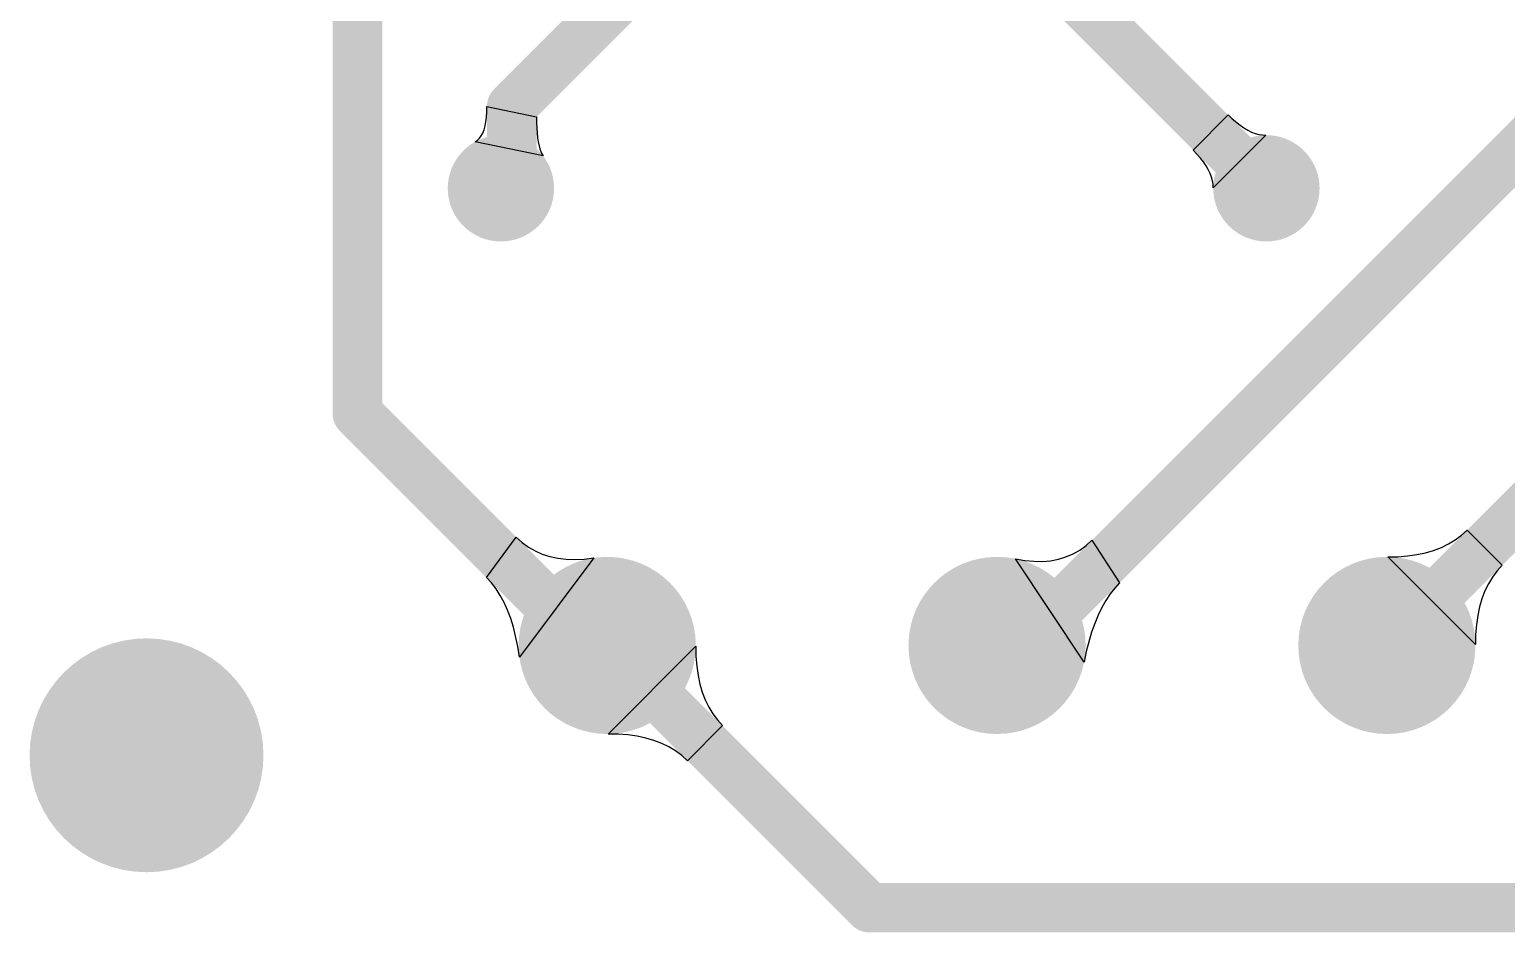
# Model space of a CAD drawing. Header units: inches. Extents: x 0.13 to 2.13, y 0.1 to 1.6.
# Drawn here: x 0.132 to 0.952, y 0.098 to 0.6 of the extents above; entities that cross this region are included whole.
import ezdxf

# ---------------------------------------------------------------- set-up
doc = ezdxf.new("R2010")
doc.units = ezdxf.units.IN
doc.header["$MEASUREMENT"] = 0
for name, color, linetype in [('Bottom Layer', 5, 'Continuous'), ('Pad Holes', 156, 'Continuous'), ('Top Layer', 1, 'Continuous')]:
    doc.layers.add(name, color=color, linetype=linetype)

# ---------------------------------------------------------------- blocks, each defined once
blk = doc.blocks.new('R_THT_10_8___8')
at = {"layer": 'Bottom Layer'}
h = blk.add_hatch(color=5, dxfattribs=at)
edge = h.paths.add_edge_path()
edge.add_arc((0, 0), 0.02953, 0, 360)
h = blk.add_hatch(color=5, dxfattribs=at)
edge = h.paths.add_edge_path()
edge.add_arc((0.4252, 0), 0.02953, 0, 360)
at = {"layer": 'Pad Holes'}
h = blk.add_hatch(color=7, dxfattribs=at)
edge = h.paths.add_edge_path()
edge.add_arc((0, 0), 0.01575, 0, 360)
h = blk.add_hatch(color=7, dxfattribs=at)
edge = h.paths.add_edge_path()
edge.add_arc((0.4252, 0), 0.01575, 0, 360)
at = {"layer": 'Top Layer'}
h = blk.add_hatch(color=1, dxfattribs=at)
edge = h.paths.add_edge_path()
edge.add_arc((0, 0), 0.02953, 0, 360)
h = blk.add_hatch(color=1, dxfattribs=at)
edge = h.paths.add_edge_path()
edge.add_arc((0.4252, 0), 0.02953, 0, 360)
blk = doc.blocks.new('P_____________12')
at = {"layer": 'Bottom Layer'}
h = blk.add_hatch(color=5, dxfattribs=at)
edge = h.paths.add_edge_path()
edge.add_arc((-0.21654, 0), 0.04921, 0, 360)
h = blk.add_hatch(color=5, dxfattribs=at)
edge = h.paths.add_edge_path()
edge.add_arc((0, 0), 0.04921, 0, 360)
h = blk.add_hatch(color=5, dxfattribs=at)
edge = h.paths.add_edge_path()
edge.add_arc((0.21653, 0), 0.04921, 0, 360)
at = {"layer": 'Pad Holes'}
h = blk.add_hatch(color=7, dxfattribs=at)
edge = h.paths.add_edge_path()
edge.add_arc((-0.21654, 0), 0.02953, 0, 360)
h = blk.add_hatch(color=7, dxfattribs=at)
edge = h.paths.add_edge_path()
edge.add_arc((0, 0), 0.02953, 0, 360)
h = blk.add_hatch(color=7, dxfattribs=at)
edge = h.paths.add_edge_path()
edge.add_arc((0.21653, 0), 0.02953, 0, 360)
at = {"layer": 'Top Layer'}
h = blk.add_hatch(color=1, dxfattribs=at)
edge = h.paths.add_edge_path()
edge.add_arc((-0.21654, 0), 0.04921, 0, 360)
h = blk.add_hatch(color=1, dxfattribs=at)
edge = h.paths.add_edge_path()
edge.add_arc((0, 0), 0.04921, 0, 360)
h = blk.add_hatch(color=1, dxfattribs=at)
edge = h.paths.add_edge_path()
edge.add_arc((0.21653, 0), 0.04921, 0, 360)

msp = doc.modelspace()

# ---------------------------------------------------------------- hatches: boundary and pattern name
at = {"layer": 'Bottom Layer'}
h = msp.add_hatch(color=5, dxfattribs=at)
edge = h.paths.add_edge_path()
edge.add_arc((0.19685, 0.19685), 0.06496, 0, 360)
at = {"layer": 'Pad Holes'}
h = msp.add_hatch(color=7, dxfattribs=at)
edge = h.paths.add_edge_path()
edge.add_arc((0.19685, 0.19685), 0.06496, 0, 360)
at = {"layer": 'Top Layer'}
h = msp.add_hatch(color=1, dxfattribs=at)
edge = h.paths.add_edge_path()
edge.add_arc((0.19685, 0.19685), 0.06496, 0, 360)

# ---------------------------------------------------------------- linework, layer by layer
for p, q in [((0.38536, 0.54875), (0.38569, 0.55132)), ((0.38569, 0.55132), (0.38588, 0.55414)), ((0.38588, 0.55414), (0.38595, 0.55721)), ((0.38595, 0.55721), (0.41351, 0.55143)), ((0.41351, 0.55143), (0.41354, 0.54816)), ((0.77816, 0.53306), (0.79765, 0.55255)), ((0.79765, 0.55255), (0.79989, 0.5504)), ((0.79989, 0.5504), (0.80428, 0.54679)), ((0.38276, 0.54093), (0.3836, 0.54252)), ((0.3836, 0.54252), (0.38432, 0.54435)), ((0.38432, 0.54435), (0.38491, 0.54642)), ((0.38491, 0.54642), (0.38536, 0.54875)), ((0.41354, 0.54816), (0.41408, 0.53984)), ((0.80428, 0.54679), (0.80643, 0.54533)), ((0.80643, 0.54533), (0.80854, 0.54409)), ((0.80854, 0.54409), (0.81062, 0.54308)), ((0.81062, 0.54308), (0.81266, 0.54231)), ((0.81266, 0.54231), (0.81468, 0.54175)), ((0.81468, 0.54175), (0.81666, 0.54143)), ((0.37944, 0.53767), (0.38068, 0.53851)), ((0.41711, 0.52981), (0.37944, 0.53767)), ((0.38068, 0.53851), (0.38178, 0.5396)), ((0.38178, 0.5396), (0.38276, 0.54093)), ((0.41408, 0.53984), (0.41441, 0.53756)), ((0.41441, 0.53756), (0.41527, 0.53372)), ((0.41527, 0.53372), (0.41581, 0.53217)), ((0.8186, 0.54134), (0.78937, 0.51211)), ((0.81666, 0.54143), (0.8186, 0.54134)), ((0.41581, 0.53217), (0.41642, 0.53087)), ((0.41642, 0.53087), (0.41711, 0.52981)), ((0.78031, 0.53082), (0.77816, 0.53306)), ((0.78223, 0.5286), (0.78031, 0.53082)), ((0.78392, 0.52643), (0.78223, 0.5286)), ((0.78538, 0.52428), (0.78392, 0.52643)), ((0.78662, 0.52217), (0.78538, 0.52428)), ((0.78762, 0.52009), (0.78662, 0.52217)), ((0.7884, 0.51804), (0.78762, 0.52009)), ((0.78895, 0.51603), (0.7884, 0.51804)), ((0.78928, 0.51405), (0.78895, 0.51603)), ((0.78937, 0.51211), (0.78928, 0.51405)), ((0.92721, 0.31904), (0.93037, 0.3219)), ((0.93037, 0.3219), (0.94986, 0.30242)), ((0.38565, 0.29565), (0.40224, 0.31804)), ((0.40224, 0.31804), (0.40549, 0.3151)), ((0.40549, 0.3151), (0.40899, 0.31255)), ((0.40899, 0.31255), (0.41271, 0.3104)), ((0.71521, 0.31078), (0.71871, 0.31332)), ((0.71871, 0.31332), (0.722, 0.31629)), ((0.722, 0.31629), (0.73737, 0.29269)), ((0.9118, 0.31064), (0.91607, 0.31228)), ((0.91607, 0.31228), (0.92006, 0.31422)), ((0.92006, 0.31422), (0.92377, 0.31648)), ((0.92377, 0.31648), (0.92721, 0.31904)), ((0.44531, 0.30652), (0.40397, 0.2514)), ((0.41271, 0.3104), (0.41667, 0.30866)), ((0.41667, 0.30866), (0.42086, 0.30731)), ((0.42086, 0.30731), (0.42528, 0.30635)), ((0.42528, 0.30635), (0.42994, 0.3058)), ((0.42994, 0.3058), (0.43483, 0.30564)), ((0.43483, 0.30564), (0.43995, 0.30588)), ((0.43995, 0.30588), (0.44531, 0.30652)), ((0.71763, 0.24861), (0.67952, 0.30601)), ((0.67952, 0.30601), (0.68472, 0.3051)), ((0.68472, 0.3051), (0.68972, 0.30462)), ((0.68972, 0.30462), (0.6945, 0.30457)), ((0.6945, 0.30457), (0.69906, 0.30495)), ((0.69906, 0.30495), (0.70342, 0.30576)), ((0.70342, 0.30576), (0.70756, 0.307)), ((0.70756, 0.307), (0.71149, 0.30868)), ((0.71149, 0.30868), (0.71521, 0.31078)), ((0.88632, 0.30708), (0.89197, 0.30718)), ((0.93504, 0.25837), (0.88632, 0.30708)), ((0.89197, 0.30718), (0.89734, 0.30758)), ((0.89734, 0.30758), (0.90244, 0.3083)), ((0.90244, 0.3083), (0.90726, 0.30932)), ((0.90726, 0.30932), (0.9118, 0.31064)), ((0.38842, 0.29262), (0.38565, 0.29565)), ((0.94443, 0.29582), (0.94218, 0.29211)), ((0.94699, 0.29926), (0.94443, 0.29582)), ((0.94986, 0.30242), (0.94699, 0.29926)), ((0.39098, 0.28928), (0.38842, 0.29262)), ((0.39333, 0.28564), (0.39098, 0.28928)), ((0.73466, 0.28973), (0.73211, 0.28645)), ((0.73737, 0.29269), (0.73466, 0.28973)), ((0.94023, 0.28812), (0.9386, 0.28385)), ((0.94218, 0.29211), (0.94023, 0.28812)), ((0.39547, 0.28168), (0.39333, 0.28564)), ((0.39741, 0.27741), (0.39547, 0.28168)), ((0.72972, 0.28285), (0.7275, 0.27892)), ((0.73211, 0.28645), (0.72972, 0.28285)), ((0.93727, 0.27931), (0.93625, 0.27449)), ((0.9386, 0.28385), (0.93727, 0.27931)), ((0.39914, 0.27283), (0.39741, 0.27741)), ((0.40066, 0.26794), (0.39914, 0.27283)), ((0.72544, 0.27468), (0.72355, 0.27011)), ((0.7275, 0.27892), (0.72544, 0.27468)), ((0.93625, 0.27449), (0.93554, 0.26939)), ((0.40307, 0.25723), (0.40066, 0.26794)), ((0.72182, 0.26522), (0.71886, 0.25447)), ((0.72355, 0.27011), (0.72182, 0.26522)), ((0.93513, 0.26402), (0.93504, 0.25837)), ((0.93554, 0.26939), (0.93513, 0.26402)), ((0.40397, 0.2514), (0.40307, 0.25723)), ((0.45325, 0.20866), (0.50197, 0.25738)), ((0.50197, 0.25738), (0.50206, 0.25173)), ((0.71886, 0.25447), (0.71763, 0.24861)), ((0.50206, 0.25173), (0.50247, 0.24636)), ((0.50247, 0.24636), (0.50318, 0.24126)), ((0.50318, 0.24126), (0.5042, 0.23644)), ((0.5042, 0.23644), (0.50553, 0.2319)), ((0.50553, 0.2319), (0.50716, 0.22763)), ((0.50716, 0.22763), (0.50911, 0.22364)), ((0.50911, 0.22364), (0.51136, 0.21993)), ((0.51679, 0.21333), (0.4973, 0.19384)), ((0.51136, 0.21993), (0.51392, 0.21649)), ((0.51392, 0.21649), (0.51679, 0.21333)), ((0.4589, 0.20857), (0.45325, 0.20866)), ((0.46427, 0.20816), (0.4589, 0.20857)), ((0.46937, 0.20745), (0.46427, 0.20816)), ((0.47419, 0.20643), (0.46937, 0.20745)), ((0.47873, 0.2051), (0.47419, 0.20643)), ((0.483, 0.20347), (0.47873, 0.2051)), ((0.48699, 0.20152), (0.483, 0.20347)), ((0.4907, 0.19927), (0.48699, 0.20152)), ((0.49414, 0.19671), (0.4907, 0.19927)), ((0.4973, 0.19384), (0.49414, 0.19671))]:
    msp.add_line(p, q, dxfattribs=at)
at = {"layer": 'Top Layer', "const_width": 0.02756}
for points in [[(0.31398, 0.38681), (0.31398, 0.77478)], [(0.39973, 0.55721), (0.51181, 0.66929)], [(0.71469, 0.61602), (0.8189, 0.51181)], [(0.39973, 0.51784), (0.39973, 0.55721)], [(0.68307, 0.25787), (0.97638, 0.55118)], [(0.3937, 0.51181), (0.39973, 0.51784)], [(0.88583, 0.25787), (1.0315, 0.40354)], [(0.31398, 0.38681), (0.44291, 0.25787)], [(0.45276, 0.25787), (0.59843, 0.1122)], [(0.66929, 0.25787), (0.68307, 0.25787)], [(0.59843, 0.1122), (1.75591, 0.1122)]]:
    msp.add_lwpolyline(points, dxfattribs=at)
at = {"layer": 'Top Layer', "const_width": 0.01378}
for points in [[(0.39284, 0.55721, 1), (0.40662, 0.55721, 1)], [(0.39284, 0.55721, 1), (0.40662, 0.55721, 1)], [(0.38681, 0.51181, 1), (0.40059, 0.51181, 1)], [(0.39284, 0.51784, 1), (0.40662, 0.51784, 1)], [(0.39284, 0.51784, 1), (0.40662, 0.51784, 1)], [(0.81201, 0.51181, 1), (0.82579, 0.51181, 1)], [(0.30709, 0.38681, 1), (0.32087, 0.38681, 1)], [(0.30709, 0.38681, 1), (0.32087, 0.38681, 1)], [(0.43602, 0.25787, 1), (0.4498, 0.25787, 1)], [(0.44587, 0.25787, 1), (0.45965, 0.25787, 1)], [(0.6624, 0.25787, 1), (0.67618, 0.25787, 1)], [(0.67618, 0.25787, 1), (0.68996, 0.25787, 1)], [(0.67618, 0.25787, 1), (0.68996, 0.25787, 1)], [(0.87894, 0.25787, 1), (0.89272, 0.25787, 1)], [(0.59154, 0.1122, 1), (0.60532, 0.1122, 1)], [(0.59154, 0.1122, 1), (0.60532, 0.1122, 1)]]:
    msp.add_lwpolyline(points, format="xyb", close=True, dxfattribs=at)

# ---------------------------------------------------------------- block references
for name, p in [('R_THT_10_8___8', (0.3937, 0.51181)), ('P_____________12', (0.66929, 0.25787))]:
    msp.add_blockref(name, p)

doc.saveas('drawing.dxf')
